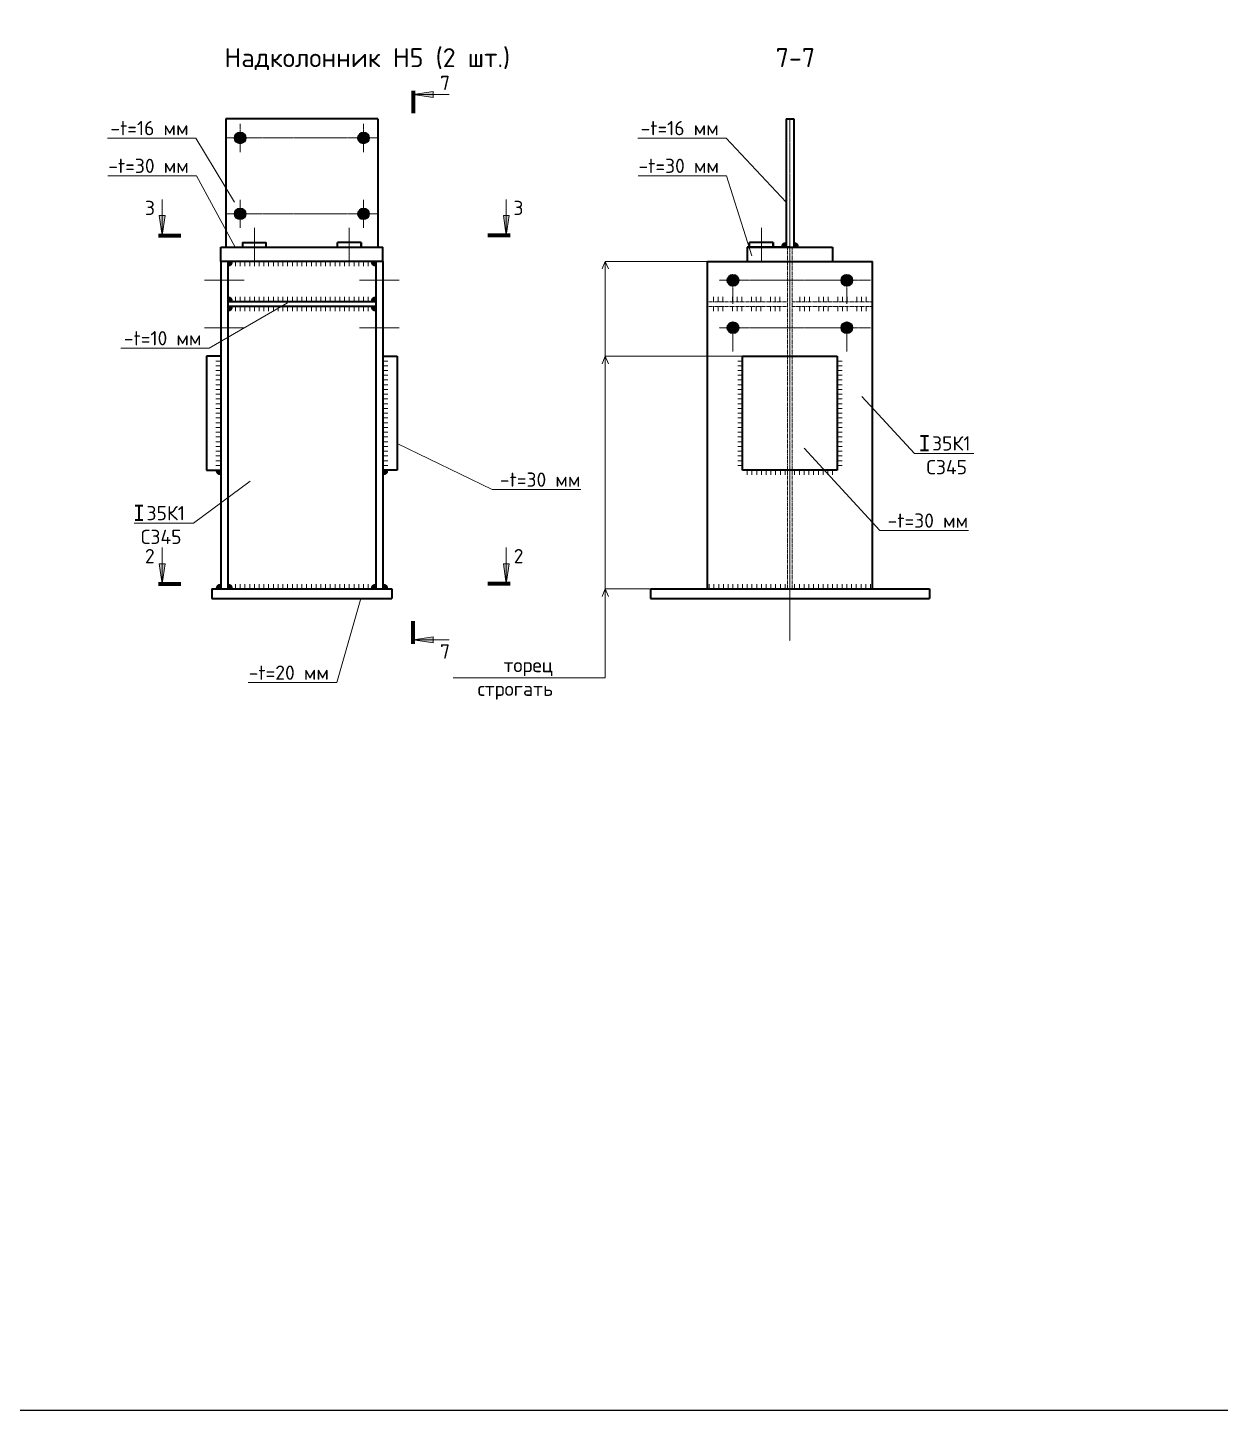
# Model space of a CAD drawing. Header units: millimetres. Extents: x 0 to 44639, y 0 to 10183.
# Drawn here: x 3698 to 6212, y 0 to 2913 of the extents above; entities that cross this region are included whole.
import ezdxf
from ezdxf import colors
from ezdxf.entities.mleader import LeaderData, LeaderLine
from ezdxf.math import Vec2, Vec3

# ---------------------------------------------------------------- set-up
doc = ezdxf.new("R2010")
doc.units = ezdxf.units.MM
doc.linetypes.add('JIS_02_2.0', pattern=[3, 2, -1])
doc.linetypes.add('JIS_08_11', pattern=[12.8, 11, -0.6, 0.6, -0.6])
for name, color, linetype, lineweight in [('НАДПИСИ', 11, 'Continuous', 13), ('ОСЕВАЯ', 50, 'JIS_08_11', 13), ('ОСНОВНАЯ', 213, 'Continuous', 35), ('ШТРИХОВАЯ', 84, 'JIS_02_2.0', 13)]:
    doc.layers.add(name, color=color, linetype=linetype, lineweight=lineweight)
doc.styles.add('ОСК', font='isocpeur.ttf')

# ---------------------------------------------------------------- blocks, each defined once
blk = doc.blocks.new('_None')
blk = doc.blocks.new('A$C6A7E4B16')
at = {"layer": 'ОСНОВНАЯ'}
for p, q in [((0, 30), (16.7, 30)), ((8.4, 30), (8.4, 0)), ((0, 0), (16.7, 0))]:
    blk.add_line(p, q, dxfattribs=at)

msp = doc.modelspace()

# ---------------------------------------------------------------- hatches: boundary and pattern name
at = {"layer": 'НАДПИСИ'}
h = msp.add_hatch(color=256, dxfattribs=at)
h.paths.add_polyline_path([(4510.4, 2772.2), (4552.5, 2772.2), (4552.5, 2778.4)])
h.paths.add_polyline_path([(4510.4, 2772.2), (4552.5, 2765.9), (4552.5, 2772.2)])
h = msp.add_hatch(color=256, dxfattribs=at)
h.paths.add_polyline_path([(3981.3, 2474.9), (3981.3, 2517), (3975.1, 2517)])
h.paths.add_polyline_path([(3981.3, 2474.9), (3987.6, 2517), (3981.3, 2517)])
h = msp.add_hatch(color=256, dxfattribs=at)
h.paths.add_polyline_path([(4706.8, 2474.9), (4706.8, 2517), (4713, 2517)])
h.paths.add_polyline_path([(4706.8, 2474.9), (4700.6, 2517), (4706.8, 2517)])
h = msp.add_hatch(color=256, dxfattribs=at)
h.dxf.hatch_style = 1
h.paths.add_polyline_path([(5296.6, 2460.7, 0.414214), (5286.6, 2450.7), (5296.6, 2450.7)])
h = msp.add_hatch(color=256, dxfattribs=at)
h.dxf.hatch_style = 1
h.paths.add_polyline_path([(5312.6, 2460.7, -0.414214), (5322.6, 2450.7), (5312.6, 2450.7)])
h = msp.add_hatch(color=256, dxfattribs=at)
h.dxf.hatch_style = 1
h.paths.add_polyline_path([(4119.9, 2410.7, 0.414214), (4129.9, 2420.7), (4119.9, 2420.7)])
h = msp.add_hatch(color=256, dxfattribs=at)
h.dxf.hatch_style = 1
h.paths.add_polyline_path([(4431.9, 2410.7, -0.414214), (4421.9, 2420.7), (4431.9, 2420.7)])
h = msp.add_hatch(color=256, dxfattribs=at)
h.dxf.hatch_style = 1
h.paths.add_polyline_path([(4119.9, 2345.7, -0.414214), (4129.9, 2335.7), (4119.9, 2335.7)])
h = msp.add_hatch(color=256, dxfattribs=at)
h.dxf.hatch_style = 1
h.paths.add_polyline_path([(4431.9, 2345.7, 0.414214), (4421.9, 2335.7), (4431.9, 2335.7)])
h = msp.add_hatch(color=256, dxfattribs=at)
h.dxf.hatch_style = 1
h.paths.add_polyline_path([(4119.9, 2315.7, 0.414214), (4129.9, 2325.7), (4119.9, 2325.7)])
h = msp.add_hatch(color=256, dxfattribs=at)
h.dxf.hatch_style = 1
h.paths.add_polyline_path([(4431.9, 2315.7, -0.414214), (4421.9, 2325.7), (4431.9, 2325.7)])
h = msp.add_hatch(color=256, dxfattribs=at)
h.dxf.hatch_style = 1
h.paths.add_polyline_path([(4104.9, 1970.7, -0.414214), (4094.9, 1980.7), (4104.9, 1980.7)])
h = msp.add_hatch(color=256, dxfattribs=at)
h.dxf.hatch_style = 1
h.paths.add_polyline_path([(4446.9, 1970.7, 0.414214), (4456.9, 1980.7), (4446.9, 1980.7)])
h = msp.add_hatch(color=256, dxfattribs=at)
h.paths.add_polyline_path([(3981.3, 1741.4), (3981.3, 1783.5), (3975.1, 1783.5)])
h.paths.add_polyline_path([(3981.3, 1741.4), (3987.6, 1783.5), (3981.3, 1783.5)])
h = msp.add_hatch(color=256, dxfattribs=at)
h.paths.add_polyline_path([(4706.8, 1741.4), (4706.8, 1783.5), (4713, 1783.5)])
h.paths.add_polyline_path([(4706.8, 1741.4), (4700.6, 1783.5), (4706.8, 1783.5)])
h = msp.add_hatch(color=256, dxfattribs=at)
h.dxf.hatch_style = 1
h.paths.add_polyline_path([(4104.9, 1730.7), (4104.9, 1740.7, 0.414214), (4094.9, 1730.7)])
h.paths.add_polyline_path([(4129.9, 1730.7, 0.414214), (4119.9, 1740.7), (4119.9, 1730.7)])
h = msp.add_hatch(color=256, dxfattribs=at)
h.dxf.hatch_style = 1
h.paths.add_polyline_path([(4446.9, 1740.7, -0.414214), (4456.9, 1730.7), (4446.9, 1730.7)])
h.paths.add_polyline_path([(4431.9, 1740.7), (4431.9, 1730.7), (4421.9, 1730.7, -0.414214)])
h = msp.add_hatch(color=256, dxfattribs=at)
h.paths.add_polyline_path([(4510.4, 1623.2), (4552.5, 1623.2), (4552.5, 1616.9)])
h.paths.add_polyline_path([(4510.4, 1623.2), (4552.5, 1629.4), (4552.5, 1623.2)])
at = {"layer": 'ОСНОВНАЯ'}
h = msp.add_hatch(color=256, dxfattribs=at)
h.dxf.hatch_style = 1
edge = h.paths.add_edge_path()
edge.add_arc((4145.9, 2680.7), 11.5, 0, 90)
edge.add_line((4145.9, 2692.2), (4145.9, 2680.7))
edge.add_line((4145.9, 2680.7), (4157.4, 2680.7))
edge = h.paths.add_edge_path()
edge.add_arc((4145.9, 2680.7), 11.5, 270, 360)
edge.add_line((4157.4, 2680.7), (4145.9, 2680.7))
edge.add_line((4145.9, 2680.7), (4145.9, 2669.2))
edge = h.paths.add_edge_path()
edge.add_arc((4145.9, 2680.7), 11.5, 180, 270)
edge.add_line((4145.9, 2669.2), (4145.9, 2680.7))
edge.add_line((4145.9, 2680.7), (4134.4, 2680.7))
edge = h.paths.add_edge_path()
edge.add_arc((4145.9, 2680.7), 11.5, 90, 180)
edge.add_line((4134.4, 2680.7), (4145.9, 2680.7))
edge.add_line((4145.9, 2680.7), (4145.9, 2692.2))
h = msp.add_hatch(color=256, dxfattribs=at)
h.dxf.hatch_style = 1
edge = h.paths.add_edge_path()
edge.add_arc((4405.9, 2680.7), 11.5, 450, 540, ccw=False)
edge.add_line((4405.9, 2692.2), (4405.9, 2680.7))
edge.add_line((4405.9, 2680.7), (4394.4, 2680.7))
edge = h.paths.add_edge_path()
edge.add_arc((4405.9, 2680.7), 11.5, 180, 270, ccw=False)
edge.add_line((4394.4, 2680.7), (4405.9, 2680.7))
edge.add_line((4405.9, 2680.7), (4405.9, 2669.2))
edge = h.paths.add_edge_path()
edge.add_arc((4405.9, 2680.7), 11.5, 270, 360, ccw=False)
edge.add_line((4405.9, 2669.2), (4405.9, 2680.7))
edge.add_line((4405.9, 2680.7), (4417.4, 2680.7))
edge = h.paths.add_edge_path()
edge.add_arc((4405.9, 2680.7), 11.5, 360, 450, ccw=False)
edge.add_line((4417.4, 2680.7), (4405.9, 2680.7))
edge.add_line((4405.9, 2680.7), (4405.9, 2692.2))
h = msp.add_hatch(color=256, dxfattribs=at)
h.dxf.hatch_style = 1
edge = h.paths.add_edge_path()
edge.add_arc((4145.9, 2520.7), 11.5, 0, 90)
edge.add_line((4145.9, 2532.2), (4145.9, 2520.7))
edge.add_line((4145.9, 2520.7), (4157.4, 2520.7))
edge = h.paths.add_edge_path()
edge.add_arc((4145.9, 2520.7), 11.5, 270, 360)
edge.add_line((4157.4, 2520.7), (4145.9, 2520.7))
edge.add_line((4145.9, 2520.7), (4145.9, 2509.2))
edge = h.paths.add_edge_path()
edge.add_arc((4145.9, 2520.7), 11.5, 180, 270)
edge.add_line((4145.9, 2509.2), (4145.9, 2520.7))
edge.add_line((4145.9, 2520.7), (4134.4, 2520.7))
edge = h.paths.add_edge_path()
edge.add_arc((4145.9, 2520.7), 11.5, 90, 180)
edge.add_line((4134.4, 2520.7), (4145.9, 2520.7))
edge.add_line((4145.9, 2520.7), (4145.9, 2532.2))
h = msp.add_hatch(color=256, dxfattribs=at)
h.dxf.hatch_style = 1
edge = h.paths.add_edge_path()
edge.add_arc((4405.9, 2520.7), 11.5, 450, 540, ccw=False)
edge.add_line((4405.9, 2532.2), (4405.9, 2520.7))
edge.add_line((4405.9, 2520.7), (4394.4, 2520.7))
edge = h.paths.add_edge_path()
edge.add_arc((4405.9, 2520.7), 11.5, 180, 270, ccw=False)
edge.add_line((4394.4, 2520.7), (4405.9, 2520.7))
edge.add_line((4405.9, 2520.7), (4405.9, 2509.2))
edge = h.paths.add_edge_path()
edge.add_arc((4405.9, 2520.7), 11.5, 270, 360, ccw=False)
edge.add_line((4405.9, 2509.2), (4405.9, 2520.7))
edge.add_line((4405.9, 2520.7), (4417.4, 2520.7))
edge = h.paths.add_edge_path()
edge.add_arc((4405.9, 2520.7), 11.5, 360, 450, ccw=False)
edge.add_line((4417.4, 2520.7), (4405.9, 2520.7))
edge.add_line((4405.9, 2520.7), (4405.9, 2532.2))
h = msp.add_hatch(color=256, dxfattribs=at)
h.dxf.hatch_style = 1
edge = h.paths.add_edge_path()
edge.add_arc((5184.6, 2380.7), 11.5, 0, 90)
edge.add_line((5184.6, 2392.2), (5184.6, 2380.7))
edge.add_line((5184.6, 2380.7), (5196.1, 2380.7))
edge = h.paths.add_edge_path()
edge.add_arc((5184.6, 2380.7), 11.5, 270, 360)
edge.add_line((5196.1, 2380.7), (5184.6, 2380.7))
edge.add_line((5184.6, 2380.7), (5184.6, 2369.2))
edge = h.paths.add_edge_path()
edge.add_arc((5184.6, 2380.7), 11.5, 180, 270)
edge.add_line((5184.6, 2369.2), (5184.6, 2380.7))
edge.add_line((5184.6, 2380.7), (5173.1, 2380.7))
edge = h.paths.add_edge_path()
edge.add_arc((5184.6, 2380.7), 11.5, 90, 180)
edge.add_line((5173.1, 2380.7), (5184.6, 2380.7))
edge.add_line((5184.6, 2380.7), (5184.6, 2392.2))
h = msp.add_hatch(color=256, dxfattribs=at)
h.dxf.hatch_style = 1
edge = h.paths.add_edge_path()
edge.add_arc((5424.6, 2380.7), 11.5, 450, 540, ccw=False)
edge.add_line((5424.6, 2392.2), (5424.6, 2380.7))
edge.add_line((5424.6, 2380.7), (5413.1, 2380.7))
edge = h.paths.add_edge_path()
edge.add_arc((5424.6, 2380.7), 11.5, 180, 270, ccw=False)
edge.add_line((5413.1, 2380.7), (5424.6, 2380.7))
edge.add_line((5424.6, 2380.7), (5424.6, 2369.2))
edge = h.paths.add_edge_path()
edge.add_arc((5424.6, 2380.7), 11.5, 270, 360, ccw=False)
edge.add_line((5424.6, 2369.2), (5424.6, 2380.7))
edge.add_line((5424.6, 2380.7), (5436.1, 2380.7))
edge = h.paths.add_edge_path()
edge.add_arc((5424.6, 2380.7), 11.5, 360, 450, ccw=False)
edge.add_line((5436.1, 2380.7), (5424.6, 2380.7))
edge.add_line((5424.6, 2380.7), (5424.6, 2392.2))
h = msp.add_hatch(color=256, dxfattribs=at)
h.dxf.hatch_style = 1
edge = h.paths.add_edge_path()
edge.add_arc((5184.6, 2280.7), 11.5, 0, 90)
edge.add_line((5184.6, 2292.2), (5184.6, 2280.7))
edge.add_line((5184.6, 2280.7), (5196.1, 2280.7))
edge = h.paths.add_edge_path()
edge.add_arc((5184.6, 2280.7), 11.5, 270, 360)
edge.add_line((5196.1, 2280.7), (5184.6, 2280.7))
edge.add_line((5184.6, 2280.7), (5184.6, 2269.2))
edge = h.paths.add_edge_path()
edge.add_arc((5184.6, 2280.7), 11.5, 180, 270)
edge.add_line((5184.6, 2269.2), (5184.6, 2280.7))
edge.add_line((5184.6, 2280.7), (5173.1, 2280.7))
edge = h.paths.add_edge_path()
edge.add_arc((5184.6, 2280.7), 11.5, 90, 180)
edge.add_line((5173.1, 2280.7), (5184.6, 2280.7))
edge.add_line((5184.6, 2280.7), (5184.6, 2292.2))
h = msp.add_hatch(color=256, dxfattribs=at)
h.dxf.hatch_style = 1
edge = h.paths.add_edge_path()
edge.add_arc((5424.6, 2280.7), 11.5, 450, 540, ccw=False)
edge.add_line((5424.6, 2292.2), (5424.6, 2280.7))
edge.add_line((5424.6, 2280.7), (5413.1, 2280.7))
edge = h.paths.add_edge_path()
edge.add_arc((5424.6, 2280.7), 11.5, 180, 270, ccw=False)
edge.add_line((5413.1, 2280.7), (5424.6, 2280.7))
edge.add_line((5424.6, 2280.7), (5424.6, 2269.2))
edge = h.paths.add_edge_path()
edge.add_arc((5424.6, 2280.7), 11.5, 270, 360, ccw=False)
edge.add_line((5424.6, 2269.2), (5424.6, 2280.7))
edge.add_line((5424.6, 2280.7), (5436.1, 2280.7))
edge = h.paths.add_edge_path()
edge.add_arc((5424.6, 2280.7), 11.5, 360, 450, ccw=False)
edge.add_line((5436.1, 2280.7), (5424.6, 2280.7))
edge.add_line((5424.6, 2280.7), (5424.6, 2292.2))

# ---------------------------------------------------------------- linework, layer by layer
at = {"color": 7, "lineweight": 70}
for p, q in [((4510.4, 2780.1), (4510.4, 2733.1)), ((3973.4, 2474.9), (4020.5, 2474.9)), ((4714.7, 2474.9), (4667.7, 2474.9)), ((3973.4, 1741.4), (4020.5, 1741.4)), ((4714.7, 1741.4), (4667.7, 1741.4)), ((4510.4, 1615.2), (4510.4, 1662.3))]:
    msp.add_line(p, q, dxfattribs=at)
for p, q in [((4150.9, 2450.7), (4150.9, 2460.7)), ((4119.9, 2335.7), (4119.9, 2325.7))]:
    msp.add_line(p, q)
msp.add_lwpolyline([(0, 10182.5), (25459.9, 10182.5), (25459.9, 0), (0, 0)], close=True)
at = {"layer": 'НАДПИСИ'}
for p, q in [((4510.4, 2772.2), (4552.5, 2778.4)), ((4586.6, 2772.2), (4510.4, 2772.2)), ((4510.4, 2772.2), (4552.5, 2765.9)), ((4552.5, 2778.4), (4552.5, 2772.2)), ((4552.5, 2765.9), (4552.5, 2772.2)), ((3981.3, 2551.2), (3981.3, 2474.9)), ((4706.8, 2551.2), (4706.8, 2474.9)), ((3981.3, 2474.9), (3975.1, 2517)), ((3975.1, 2517), (3981.3, 2517)), ((3981.3, 2474.9), (3987.6, 2517)), ((3987.6, 2517), (3981.3, 2517)), ((4706.8, 2474.9), (4700.6, 2517)), ((4700.6, 2517), (4706.8, 2517)), ((4706.8, 2474.9), (4713, 2517)), ((4713, 2517), (4706.8, 2517)), ((4135.9, 2420.7), (4135.9, 2410.7)), ((4145.9, 2420.7), (4145.9, 2410.7)), ((4155.9, 2420.7), (4155.9, 2410.7)), ((4165.9, 2420.7), (4165.9, 2410.7)), ((4175.9, 2420.7), (4175.9, 2410.7)), ((4185.9, 2420.7), (4185.9, 2410.7)), ((4195.9, 2420.7), (4195.9, 2410.7)), ((4205.9, 2420.7), (4205.9, 2410.7)), ((4215.9, 2420.7), (4215.9, 2410.7)), ((4225.9, 2420.7), (4225.9, 2410.7)), ((4235.9, 2420.7), (4235.9, 2410.7)), ((4245.9, 2420.7), (4245.9, 2410.7)), ((4255.9, 2420.7), (4255.9, 2410.7)), ((4265.9, 2420.7), (4265.9, 2410.7)), ((4275.9, 2420.7), (4275.9, 2410.7)), ((4285.9, 2420.7), (4285.9, 2410.7)), ((4295.9, 2420.7), (4295.9, 2410.7)), ((4305.9, 2420.7), (4305.9, 2410.7)), ((4315.9, 2420.7), (4315.9, 2410.7)), ((4325.9, 2420.7), (4325.9, 2410.7)), ((4335.9, 2420.7), (4335.9, 2410.7)), ((4345.9, 2420.7), (4345.9, 2410.7)), ((4355.9, 2420.7), (4355.9, 2410.7)), ((4365.9, 2420.7), (4365.9, 2410.7)), ((4375.9, 2420.7), (4375.9, 2410.7)), ((4385.9, 2420.7), (4385.9, 2410.7)), ((4395.9, 2420.7), (4395.9, 2410.7)), ((4405.9, 2420.7), (4405.9, 2410.7)), ((4415.9, 2420.7), (4415.9, 2410.7)), ((4915.3, 2420.7), (4908.6, 2404.7)), ((4915.3, 2420.7), (4915.3, 1542.9)), ((4915.3, 2420.7), (4922, 2404.7)), ((5204.6, 2420.7), (4915.3, 2420.7)), ((4154.1, 2380.7), (4070.7, 2380.7)), ((4481.1, 2380.7), (4397.7, 2380.7)), ((4135.9, 2335.7), (4135.9, 2345.7)), ((4145.9, 2335.7), (4145.9, 2345.7)), ((4155.9, 2335.7), (4155.9, 2345.7)), ((4165.9, 2335.7), (4165.9, 2345.7)), ((4175.9, 2335.7), (4175.9, 2345.7)), ((4185.9, 2335.7), (4185.9, 2345.7)), ((4195.9, 2335.7), (4195.9, 2345.7)), ((4205.9, 2335.7), (4205.9, 2345.7)), ((4215.9, 2335.7), (4215.9, 2345.7)), ((4225.9, 2335.7), (4225.9, 2345.7)), ((4235.9, 2335.7), (4235.9, 2345.7)), ((4245.9, 2335.7), (4245.9, 2345.7)), ((4255.9, 2335.7), (4255.9, 2345.7)), ((4265.9, 2335.7), (4265.9, 2345.7)), ((4275.9, 2335.7), (4275.9, 2345.7)), ((4285.9, 2335.7), (4285.9, 2345.7)), ((4295.9, 2335.7), (4295.9, 2345.7)), ((4305.9, 2335.7), (4305.9, 2345.7)), ((4315.9, 2335.7), (4315.9, 2345.7)), ((4325.9, 2335.7), (4325.9, 2345.7)), ((4335.9, 2335.7), (4335.9, 2345.7)), ((4345.9, 2335.7), (4345.9, 2345.7)), ((4355.9, 2335.7), (4355.9, 2345.7)), ((4365.9, 2335.7), (4365.9, 2345.7)), ((4375.9, 2335.7), (4375.9, 2345.7)), ((4385.9, 2335.7), (4385.9, 2345.7)), ((4395.9, 2335.7), (4395.9, 2345.7)), ((4405.9, 2335.7), (4405.9, 2345.7)), ((4415.9, 2335.7), (4415.9, 2345.7)), ((5143.6, 2335.7), (5143.6, 2345.7)), ((5153.6, 2335.7), (5153.6, 2345.7)), ((5163.6, 2335.7), (5163.6, 2345.7)), ((5183.6, 2335.7), (5183.6, 2345.7)), ((5193.6, 2335.7), (5193.6, 2345.7)), ((5203.6, 2335.7), (5203.6, 2345.7)), ((5223.6, 2335.7), (5223.6, 2345.7)), ((5233.6, 2335.7), (5233.6, 2345.7)), ((5243.6, 2335.7), (5243.6, 2345.7)), ((5263.6, 2335.7), (5263.6, 2345.7)), ((5273.6, 2335.7), (5273.6, 2345.7)), ((5283.6, 2335.7), (5283.6, 2345.7)), ((5325.6, 2335.7), (5325.6, 2345.7)), ((5335.6, 2335.7), (5335.6, 2345.7)), ((5345.6, 2335.7), (5345.6, 2345.7)), ((5365.6, 2335.7), (5365.6, 2345.7)), ((5375.6, 2335.7), (5375.6, 2345.7)), ((5385.6, 2335.7), (5385.6, 2345.7)), ((5405.6, 2335.7), (5405.6, 2345.7)), ((5415.6, 2335.7), (5415.6, 2345.7)), ((5425.6, 2335.7), (5425.6, 2345.7)), ((5445.6, 2335.7), (5445.6, 2345.7)), ((5455.6, 2335.7), (5455.6, 2345.7)), ((5465.6, 2335.7), (5465.6, 2345.7)), ((4135.9, 2325.7), (4135.9, 2315.7)), ((4145.9, 2325.7), (4145.9, 2315.7)), ((4155.9, 2325.7), (4155.9, 2315.7)), ((4165.9, 2325.7), (4165.9, 2315.7)), ((4175.9, 2325.7), (4175.9, 2315.7)), ((4185.9, 2325.7), (4185.9, 2315.7)), ((4195.9, 2325.7), (4195.9, 2315.7)), ((4205.9, 2325.7), (4205.9, 2315.7)), ((4215.9, 2325.7), (4215.9, 2315.7)), ((4225.9, 2325.7), (4225.9, 2315.7)), ((4235.9, 2325.7), (4235.9, 2315.7)), ((4245.9, 2325.7), (4245.9, 2315.7)), ((4255.9, 2325.7), (4255.9, 2315.7)), ((4265.9, 2325.7), (4265.9, 2315.7)), ((4275.9, 2325.7), (4275.9, 2315.7)), ((4285.9, 2325.7), (4285.9, 2315.7)), ((4295.9, 2325.7), (4295.9, 2315.7)), ((4305.9, 2325.7), (4305.9, 2315.7)), ((4315.9, 2325.7), (4315.9, 2315.7)), ((4325.9, 2325.7), (4325.9, 2315.7)), ((4335.9, 2325.7), (4335.9, 2315.7)), ((4345.9, 2325.7), (4345.9, 2315.7)), ((4355.9, 2325.7), (4355.9, 2315.7)), ((4365.9, 2325.7), (4365.9, 2315.7)), ((4375.9, 2325.7), (4375.9, 2315.7)), ((4385.9, 2325.7), (4385.9, 2315.7)), ((4395.9, 2325.7), (4395.9, 2315.7)), ((4405.9, 2325.7), (4405.9, 2315.7)), ((4415.9, 2325.7), (4415.9, 2315.7)), ((5143.6, 2325.7), (5143.6, 2315.7)), ((5153.6, 2325.7), (5153.6, 2315.7)), ((5163.6, 2325.7), (5163.6, 2315.7)), ((5183.6, 2325.7), (5183.6, 2315.7)), ((5193.6, 2325.7), (5193.6, 2315.7)), ((5203.6, 2325.7), (5203.6, 2315.7)), ((5223.6, 2325.7), (5223.6, 2315.7)), ((5233.6, 2325.7), (5233.6, 2315.7)), ((5243.6, 2325.7), (5243.6, 2315.7)), ((5263.6, 2325.7), (5263.6, 2315.7)), ((5273.6, 2325.7), (5273.6, 2315.7)), ((5283.6, 2325.7), (5283.6, 2315.7)), ((5325.6, 2325.7), (5325.6, 2315.7)), ((5335.6, 2325.7), (5335.6, 2315.7)), ((5345.6, 2325.7), (5345.6, 2315.7)), ((5365.6, 2325.7), (5365.6, 2315.7)), ((5375.6, 2325.7), (5375.6, 2315.7)), ((5385.6, 2325.7), (5385.6, 2315.7)), ((5405.6, 2325.7), (5405.6, 2315.7)), ((5415.6, 2325.7), (5415.6, 2315.7)), ((5425.6, 2325.7), (5425.6, 2315.7)), ((5445.6, 2325.7), (5445.6, 2315.7)), ((5455.6, 2325.7), (5455.6, 2315.7)), ((5465.6, 2325.7), (5465.6, 2315.7)), ((4154.1, 2280.7), (4070.7, 2280.7)), ((4481.1, 2280.7), (4397.7, 2280.7)), ((4915.3, 2220.7), (4908.6, 2204.7)), ((4915.3, 2220.7), (4922, 2204.7)), ((5204.6, 2220.7), (4915.3, 2220.7)), ((4104.9, 2210.7), (4094.9, 2210.7)), ((4104.9, 2200.7), (4094.9, 2200.7)), ((4104.9, 2190.7), (4094.9, 2190.7)), ((4446.9, 2210.7), (4456.9, 2210.7)), ((4446.9, 2200.7), (4456.9, 2200.7)), ((4446.9, 2190.7), (4456.9, 2190.7)), ((5194.6, 2210.7), (5204.6, 2210.7)), ((5194.6, 2200.7), (5204.6, 2200.7)), ((5194.6, 2190.7), (5204.6, 2190.7)), ((5414.6, 2210.7), (5404.6, 2210.7)), ((5414.6, 2200.7), (5404.6, 2200.7)), ((5414.6, 2190.7), (5404.6, 2190.7)), ((4104.9, 2180.7), (4094.9, 2180.7)), ((4104.9, 2170.7), (4094.9, 2170.7)), ((4104.9, 2160.7), (4094.9, 2160.7)), ((4446.9, 2180.7), (4456.9, 2180.7)), ((4446.9, 2170.7), (4456.9, 2170.7)), ((4446.9, 2160.7), (4456.9, 2160.7)), ((5194.6, 2180.7), (5204.6, 2180.7)), ((5194.6, 2170.7), (5204.6, 2170.7)), ((5194.6, 2160.7), (5204.6, 2160.7)), ((5414.6, 2180.7), (5404.6, 2180.7)), ((5414.6, 2170.7), (5404.6, 2170.7)), ((5414.6, 2160.7), (5404.6, 2160.7)), ((4104.9, 2150.7), (4094.9, 2150.7)), ((4104.9, 2140.7), (4094.9, 2140.7)), ((4104.9, 2130.7), (4094.9, 2130.7)), ((4446.9, 2150.7), (4456.9, 2150.7)), ((4446.9, 2140.7), (4456.9, 2140.7)), ((4446.9, 2130.7), (4456.9, 2130.7)), ((5194.6, 2150.7), (5204.6, 2150.7)), ((5194.6, 2140.7), (5204.6, 2140.7)), ((5194.6, 2130.7), (5204.6, 2130.7)), ((5414.6, 2150.7), (5404.6, 2150.7)), ((5414.6, 2140.7), (5404.6, 2140.7)), ((5414.6, 2130.7), (5404.6, 2130.7)), ((4104.9, 2120.7), (4094.9, 2120.7)), ((4104.9, 2110.7), (4094.9, 2110.7)), ((4104.9, 2100.7), (4094.9, 2100.7)), ((4446.9, 2120.7), (4456.9, 2120.7)), ((4446.9, 2110.7), (4456.9, 2110.7)), ((4446.9, 2100.7), (4456.9, 2100.7)), ((5194.6, 2120.7), (5204.6, 2120.7)), ((5194.6, 2110.7), (5204.6, 2110.7)), ((5194.6, 2100.7), (5204.6, 2100.7)), ((5414.6, 2120.7), (5404.6, 2120.7)), ((5414.6, 2110.7), (5404.6, 2110.7)), ((5414.6, 2100.7), (5404.6, 2100.7)), ((4104.9, 2090.7), (4094.9, 2090.7)), ((4104.9, 2080.7), (4094.9, 2080.7)), ((4104.9, 2070.7), (4094.9, 2070.7)), ((4446.9, 2090.7), (4456.9, 2090.7)), ((4446.9, 2080.7), (4456.9, 2080.7)), ((4446.9, 2070.7), (4456.9, 2070.7)), ((5194.6, 2090.7), (5204.6, 2090.7)), ((5194.6, 2080.7), (5204.6, 2080.7)), ((5194.6, 2070.7), (5204.6, 2070.7)), ((5414.6, 2090.7), (5404.6, 2090.7)), ((5414.6, 2080.7), (5404.6, 2080.7)), ((5414.6, 2070.7), (5404.6, 2070.7)), ((4104.9, 2060.7), (4094.9, 2060.7)), ((4104.9, 2050.7), (4094.9, 2050.7)), ((4104.9, 2040.7), (4094.9, 2040.7)), ((4446.9, 2060.7), (4456.9, 2060.7)), ((4446.9, 2050.7), (4456.9, 2050.7)), ((4446.9, 2040.7), (4456.9, 2040.7)), ((5194.6, 2060.7), (5204.6, 2060.7)), ((5194.6, 2050.7), (5204.6, 2050.7)), ((5194.6, 2040.7), (5204.6, 2040.7)), ((5414.6, 2060.7), (5404.6, 2060.7)), ((5414.6, 2050.7), (5404.6, 2050.7)), ((5414.6, 2040.7), (5404.6, 2040.7)), ((4104.9, 2030.7), (4094.9, 2030.7)), ((4104.9, 2020.7), (4094.9, 2020.7)), ((4104.9, 2010.7), (4094.9, 2010.7)), ((4446.9, 2030.7), (4456.9, 2030.7)), ((4446.9, 2020.7), (4456.9, 2020.7)), ((4446.9, 2010.7), (4456.9, 2010.7)), ((5194.6, 2030.7), (5204.6, 2030.7)), ((5194.6, 2020.7), (5204.6, 2020.7)), ((5194.6, 2010.7), (5204.6, 2010.7)), ((5414.6, 2030.7), (5404.6, 2030.7)), ((5414.6, 2020.7), (5404.6, 2020.7)), ((5414.6, 2010.7), (5404.6, 2010.7)), ((4104.9, 2000.7), (4094.9, 2000.7)), ((4104.9, 1990.7), (4094.9, 1990.7)), ((4446.9, 2000.7), (4456.9, 2000.7)), ((4446.9, 1990.7), (4456.9, 1990.7)), ((5194.6, 2000.7), (5204.6, 2000.7)), ((5194.6, 1990.7), (5204.6, 1990.7)), ((5414.6, 2000.7), (5404.6, 2000.7)), ((5414.6, 1990.7), (5404.6, 1990.7)), ((5214.6, 1970.7), (5214.6, 1980.7)), ((5224.6, 1970.7), (5224.6, 1980.7)), ((5234.6, 1970.7), (5234.6, 1980.7)), ((5244.6, 1970.7), (5244.6, 1980.7)), ((5254.6, 1970.7), (5254.6, 1980.7)), ((5264.6, 1970.7), (5264.6, 1980.7)), ((5274.6, 1970.7), (5274.6, 1980.7)), ((5284.6, 1970.7), (5284.6, 1980.7)), ((5294.6, 1970.7), (5294.6, 1980.7)), ((5304.6, 1970.7), (5304.6, 1980.7)), ((5314.6, 1970.7), (5314.6, 1980.7)), ((5324.6, 1970.7), (5324.6, 1980.7)), ((5334.6, 1970.7), (5334.6, 1980.7)), ((5344.6, 1970.7), (5344.6, 1980.7)), ((5354.6, 1970.7), (5354.6, 1980.7)), ((5364.6, 1970.7), (5364.6, 1980.7)), ((5374.6, 1970.7), (5374.6, 1980.7)), ((5384.6, 1970.7), (5384.6, 1980.7)), ((5394.6, 1970.7), (5394.6, 1980.7)), ((3981.3, 1817.6), (3981.3, 1741.4)), ((4706.8, 1817.6), (4706.8, 1741.4)), ((3981.3, 1741.4), (3975.1, 1783.5)), ((3975.1, 1783.5), (3981.3, 1783.5)), ((3981.3, 1741.4), (3987.6, 1783.5)), ((3987.6, 1783.5), (3981.3, 1783.5)), ((4706.8, 1741.4), (4700.6, 1783.5)), ((4700.6, 1783.5), (4706.8, 1783.5)), ((4706.8, 1741.4), (4713, 1783.5)), ((4713, 1783.5), (4706.8, 1783.5)), ((4135.9, 1730.7), (4135.9, 1740.7)), ((4145.9, 1730.7), (4145.9, 1740.7)), ((4155.9, 1730.7), (4155.9, 1740.7)), ((4165.9, 1730.7), (4165.9, 1740.7)), ((4175.9, 1730.7), (4175.9, 1740.7)), ((4185.9, 1730.7), (4185.9, 1740.7)), ((4195.9, 1730.7), (4195.9, 1740.7)), ((4205.9, 1730.7), (4205.9, 1740.7)), ((4215.9, 1730.7), (4215.9, 1740.7)), ((4225.9, 1730.7), (4225.9, 1740.7)), ((4235.9, 1730.7), (4235.9, 1740.7)), ((4245.9, 1730.7), (4245.9, 1740.7)), ((4255.9, 1730.7), (4255.9, 1740.7)), ((4265.9, 1730.7), (4265.9, 1740.7)), ((4275.9, 1730.7), (4275.9, 1740.7)), ((4285.9, 1730.7), (4285.9, 1740.7)), ((4295.9, 1730.7), (4295.9, 1740.7)), ((4305.9, 1730.7), (4305.9, 1740.7)), ((4315.9, 1730.7), (4315.9, 1740.7)), ((4325.9, 1730.7), (4325.9, 1740.7)), ((4335.9, 1730.7), (4335.9, 1740.7)), ((4345.9, 1730.7), (4345.9, 1740.7)), ((4355.9, 1730.7), (4355.9, 1740.7)), ((4365.9, 1730.7), (4365.9, 1740.7)), ((4375.9, 1730.7), (4375.9, 1740.7)), ((4385.9, 1730.7), (4385.9, 1740.7)), ((4395.9, 1730.7), (4395.9, 1740.7)), ((4405.9, 1730.7), (4405.9, 1740.7)), ((4415.9, 1730.7), (4415.9, 1740.7)), ((4915.3, 1730.7), (4908.6, 1714.7)), ((5008.5, 1730.7), (4915.3, 1730.7)), ((4915.3, 1730.7), (4922, 1714.7)), ((5134.6, 1730.7), (5134.6, 1740.7)), ((5144.6, 1730.7), (5144.6, 1740.7)), ((5154.6, 1730.7), (5154.6, 1740.7)), ((5164.6, 1730.7), (5164.6, 1740.7)), ((5174.6, 1730.7), (5174.6, 1740.7)), ((5184.6, 1730.7), (5184.6, 1740.7)), ((5194.6, 1730.7), (5194.6, 1740.7)), ((5204.6, 1730.7), (5204.6, 1740.7)), ((5214.6, 1730.7), (5214.6, 1740.7)), ((5224.6, 1730.7), (5224.6, 1740.7)), ((5234.6, 1730.7), (5234.6, 1740.7)), ((5244.6, 1730.7), (5244.6, 1740.7)), ((5254.6, 1730.7), (5254.6, 1740.7)), ((5264.6, 1730.7), (5264.6, 1740.7)), ((5274.6, 1730.7), (5274.6, 1740.7)), ((5284.6, 1730.7), (5284.6, 1740.7)), ((5294.6, 1730.7), (5294.6, 1740.7)), ((5304.6, 1730.7), (5304.6, 1740.7)), ((5314.6, 1730.7), (5314.6, 1740.7)), ((5324.6, 1730.7), (5324.6, 1740.7)), ((5334.6, 1730.7), (5334.6, 1740.7)), ((5344.6, 1730.7), (5344.6, 1740.7)), ((5354.6, 1730.7), (5354.6, 1740.7)), ((5364.6, 1730.7), (5364.6, 1740.7)), ((5374.6, 1730.7), (5374.6, 1740.7)), ((5384.6, 1730.7), (5384.6, 1740.7)), ((5394.6, 1730.7), (5394.6, 1740.7)), ((5404.6, 1730.7), (5404.6, 1740.7)), ((5414.6, 1730.7), (5414.6, 1740.7)), ((5424.6, 1730.7), (5424.6, 1740.7)), ((5434.6, 1730.7), (5434.6, 1740.7)), ((5444.6, 1730.7), (5444.6, 1740.7)), ((5454.6, 1730.7), (5454.6, 1740.7)), ((5464.6, 1730.7), (5464.6, 1740.7)), ((5474.6, 1730.7), (5474.6, 1740.7)), ((4510.4, 1623.2), (4552.5, 1629.4)), ((4586.6, 1623.2), (4510.4, 1623.2)), ((4510.4, 1623.2), (4552.5, 1616.9)), ((4552.5, 1629.4), (4552.5, 1623.2)), ((4552.5, 1616.9), (4552.5, 1623.2)), ((4915.3, 1542.9), (4594.6, 1542.9))]:
    msp.add_line(p, q, dxfattribs=at)
for centre, start, end in [((5296.6, 2450.7), 90, 180), ((5312.6, 2450.7), 0, 90), ((4119.9, 2420.7), 270, 0), ((4431.9, 2420.7), 180, 270), ((4119.9, 2335.7), 0, 90), ((4431.9, 2335.7), 90, 180), ((4119.9, 2325.7), 270, 0), ((4431.9, 2325.7), 180, 270), ((4104.9, 1980.7), 180, 270), ((4446.9, 1980.7), 270, 0), ((4104.9, 1730.7), 90, 180), ((4119.9, 1730.7), 0, 90), ((4431.9, 1730.7), 90, 180), ((4446.9, 1730.7), 0, 90)]:
    msp.add_arc(centre, 10, start, end, dxfattribs=at)
at = {"layer": 'ОСЕВАЯ', "linetype": 'JIS_08_11'}
for p, q in [((4145.9, 2710.3), (4145.9, 2651)), ((4405.9, 2710.3), (4405.9, 2651)), ((5304.6, 2720.7), (5304.6, 1621)), ((4435.9, 2680.7), (4115.9, 2680.7)), ((4145.9, 2550.3), (4145.9, 2491)), ((4405.9, 2550.3), (4405.9, 2491)), ((4435.9, 2520.7), (4115.9, 2520.7)), ((4175.9, 2420.7), (4175.9, 2491.5)), ((4375.9, 2420.7), (4375.9, 2491.5)), ((5244.6, 2420.7), (5244.6, 2491.5)), ((5184.6, 2390.3), (5184.6, 2331)), ((5424.6, 2390.3), (5424.6, 2331)), ((5474.6, 2380.7), (5154.6, 2380.7)), ((5474.6, 2280.7), (5154.6, 2280.7)), ((5184.6, 2290.3), (5184.6, 2231)), ((5424.6, 2290.3), (5424.6, 2231))]:
    msp.add_line(p, q, dxfattribs=at)
at = {"layer": 'ОСНОВНАЯ'}
for p, q in [((4435.9, 2720.7), (4115.9, 2720.7)), ((4115.9, 2720.7), (4115.9, 2450.7)), ((4435.9, 2720.7), (4115.9, 2720.7)), ((4435.9, 2720.7), (4435.9, 2450.7)), ((5296.6, 2720.7), (5312.6, 2720.7)), ((5296.6, 2720.7), (5296.6, 2450.7)), ((5312.6, 2720.7), (5312.6, 2450.7)), ((4104.9, 2450.7), (4446.9, 2450.7)), ((4104.9, 2420.7), (4104.9, 2450.7)), ((4150.9, 2460.7), (4150.9, 2450.7)), ((4150.9, 2460.7), (4200.9, 2460.7)), ((4200.9, 2450.7), (4200.9, 2460.7)), ((4350.9, 2450.7), (4350.9, 2460.7)), ((4400.9, 2460.7), (4350.9, 2460.7)), ((4400.9, 2460.7), (4400.9, 2450.7)), ((4400.9, 2450.7), (4400.9, 2460.7)), ((4446.9, 2420.7), (4446.9, 2450.7)), ((5214.6, 2450.7), (5394.6, 2450.7)), ((5304.6, 2450.7), (5214.6, 2450.7)), ((5214.6, 2450.7), (5214.6, 2420.7)), ((5219.6, 2450.7), (5219.6, 2460.7)), ((5269.6, 2460.7), (5219.6, 2460.7)), ((5269.6, 2460.7), (5269.6, 2450.7)), ((5269.6, 2450.7), (5269.6, 2460.7)), ((5304.6, 2450.7), (5394.6, 2450.7)), ((5394.6, 2450.7), (5394.6, 2420.7)), ((4104.9, 2420.7), (4104.9, 1730.7)), ((4446.9, 2420.7), (4104.9, 2420.7)), ((4119.9, 2420.7), (4119.9, 1730.7)), ((4431.9, 2420.7), (4119.9, 2420.7)), ((4431.9, 2420.7), (4119.9, 2420.7)), ((4431.9, 2420.7), (4431.9, 1730.7)), ((4446.9, 2420.7), (4446.9, 1730.7)), ((5130.6, 1730.7), (5130.6, 2420.7)), ((5130.6, 2420.7), (5478.6, 2420.7)), ((5478.6, 1730.7), (5478.6, 2420.7)), ((4431.9, 2335.7), (4119.9, 2335.7)), ((4431.9, 2325.7), (4119.9, 2325.7)), ((4431.9, 2325.7), (4119.9, 2325.7)), ((4104.9, 2220.7), (4074.9, 2220.7)), ((4074.9, 2220.7), (4074.9, 1980.7)), ((4446.9, 2220.7), (4476.9, 2220.7)), ((4476.9, 2220.7), (4476.9, 1980.7)), ((5204.6, 2220.7), (5404.6, 2220.7)), ((5204.6, 1980.7), (5204.6, 2220.7)), ((5404.6, 2220.7), (5404.6, 1980.7)), ((4074.9, 1980.7), (4104.9, 1980.7)), ((4476.9, 1980.7), (4446.9, 1980.7)), ((5404.6, 1980.7), (5204.6, 1980.7)), ((4085.9, 1730.7), (4465.9, 1730.7)), ((4085.9, 1730.7), (4085.9, 1710.7)), ((4465.9, 1730.7), (4465.9, 1710.7)), ((5010.6, 1730.7), (5598.6, 1730.7)), ((5010.6, 1730.7), (5010.6, 1710.7)), ((5598.6, 1730.7), (5598.6, 1710.7)), ((4085.9, 1710.7), (4465.9, 1710.7)), ((5010.6, 1710.7), (5598.6, 1710.7))]:
    msp.add_line(p, q, dxfattribs=at)
for centre in [(4145.9, 2680.7), (4405.9, 2680.7), (4145.9, 2520.7), (4405.9, 2520.7), (5184.6, 2380.7), (5424.6, 2380.7), (5184.6, 2280.7), (5424.6, 2280.7)]:
    msp.add_circle(centre, 11.5, dxfattribs=at)
at = {"layer": 'ШТРИХОВАЯ'}
for p, q in [((5299.6, 1730.7), (5299.6, 2450.7)), ((5309.6, 1730.7), (5309.6, 2450.7)), ((5130.6, 2335.7), (5299.6, 2335.7)), ((5478.6, 2335.7), (5309.6, 2335.7)), ((5130.6, 2325.7), (5299.6, 2325.7)), ((5130.6, 2325.7), (5299.6, 2325.7)), ((5478.6, 2325.7), (5309.6, 2325.7)), ((5478.6, 2325.7), (5309.6, 2325.7))]:
    msp.add_line(p, q, dxfattribs=at)

# ---------------------------------------------------------------- block references
for p in [(5580, 2023.2), (3924.2, 1876.3)]:
    msp.add_blockref('A$C6A7E4B16', p)

# ---------------------------------------------------------------- texts
at = {"layer": 'НАДПИСИ', "style": 'ОСК'}
for s, insert, char_height, width, attachment_point in [('Надколонник Н5 (2 шт.)', (4112.8, 2869.8), 40, 930.256, 1), ('7-7', (5274.5, 2869.8), 40, 930.256, 1), ('7', (4567.2, 2811.6), 30, 74.751, 1), ('3', (3945.2, 2548.2), 30, 74.751, 1), ('3', (4743, 2548.2), 30, 74.751, 3), ('2', (3945.2, 1814.6), 30, 74.751, 1), ('2', (4743, 1814.6), 30, 74.751, 3), ('7', (4567.2, 1583.7), 30, 74.751, 7), ('торец строгать', (4805.3, 1497), 30, 233.03, 9)]:
    msp.add_mtext(s, dxfattribs=dict(at, insert=insert, char_height=char_height, width=width, attachment_point=attachment_point))

# ---------------------------------------------------------------- leaders
at = {"layer": 'НАДПИСИ'}
ml = msp.add_multileader_mtext('Standard', dxfattribs=at)
ml.set_content('-t=16 мм', color=256, style='ОСК')
ml.set_leader_properties(color=256, linetype='ByLayer', lineweight=-1)
ml.set_arrow_properties(name='NONE')
ml.build(insert=Vec2(0, 0))
ml.multileader.update_dxf_attribs({"has_dogleg": 0, "text_left_attachment_type": 6, "text_right_attachment_type": 6, "dogleg_length": 0, "arrow_head_size": 15, "scale": 10})
ctx = ml.context
ctx.base_point, ctx.scale, ctx.char_height, ctx.arrow_head_size, ctx.landing_gap_size, ctx.plane_origin = Vec3(3856.7, 2680.3), 10, 30, 15, 20, Vec3(4052.4, 1729.1)
ctx.left_attachment, ctx.right_attachment, ctx.text_align_type = 6, 6, 1
notes = []
notes.append((ctx, [(0, (1, 1, 0), (4052.7, 2680.3), (-1, 0), 0, [(3, [(4134, 2545.7)], 0, [])])]))
ctx.mtext.insert, ctx.mtext.alignment, ctx.mtext.flow_direction = Vec3(3954.7, 2716.3), 2, 5
ml = msp.add_multileader_mtext('Standard', dxfattribs=at)
ml.set_content('-t=16 мм', color=256, style='ОСК')
ml.set_leader_properties(color=256, linetype='ByLayer', lineweight=-1)
ml.set_arrow_properties(name='NONE')
ml.build(insert=Vec2(0, 0))
ml.multileader.update_dxf_attribs({"has_dogleg": 0, "text_left_attachment_type": 6, "text_right_attachment_type": 6, "dogleg_length": 0, "arrow_head_size": 15, "scale": 10})
ctx = ml.context
ctx.base_point, ctx.scale, ctx.char_height, ctx.arrow_head_size, ctx.landing_gap_size, ctx.plane_origin = Vec3(4974.3, 2680.3), 10, 30, 15, 20, Vec3(5170, 1729.1)
ctx.left_attachment, ctx.right_attachment, ctx.text_align_type = 6, 6, 1
notes.append((ctx, [(0, (1, 1, 0), (5170.3, 2680.3), (-1, 0), 0, [(3, [(5296.6, 2545.7)], 0, [])])]))
ctx.mtext.insert, ctx.mtext.alignment, ctx.mtext.flow_direction = Vec3(5072.3, 2716.3), 2, 5
ml = msp.add_multileader_mtext('Standard', dxfattribs=at)
ml.set_content('-t=30 мм', color=256, style='ОСК')
ml.set_leader_properties(color=256, linetype='ByLayer', lineweight=-1)
ml.set_arrow_properties(name='NONE')
ml.build(insert=Vec2(0, 0))
ml.multileader.update_dxf_attribs({"has_dogleg": 0, "text_left_attachment_type": 6, "text_right_attachment_type": 6, "dogleg_length": 0, "arrow_head_size": 15, "scale": 10})
ctx = ml.context
ctx.base_point, ctx.scale, ctx.char_height, ctx.arrow_head_size, ctx.landing_gap_size, ctx.plane_origin = Vec3(3851.7, 2600.9), 10, 30, 15, 20, Vec3(4053.4, 1649.7)
ctx.left_attachment, ctx.right_attachment, ctx.text_align_type = 6, 6, 1
notes.append((ctx, [(0, (1, 1, 0), (4053.7, 2600.9), (-1, 0), 0, [(3, [(4135, 2450.7)], 0, [])])]))
ctx.mtext.insert, ctx.mtext.alignment, ctx.mtext.flow_direction = Vec3(3952.7, 2636.9), 2, 5
ml = msp.add_multileader_mtext('Standard', dxfattribs=at)
ml.set_content('-t=30 мм', color=256, style='ОСК')
ml.set_leader_properties(color=256, linetype='ByLayer', lineweight=-1)
ml.set_arrow_properties(name='NONE')
ml.build(insert=Vec2(0, 0))
ml.multileader.update_dxf_attribs({"has_dogleg": 0, "text_left_attachment_type": 6, "text_right_attachment_type": 6, "dogleg_length": 0, "arrow_head_size": 15, "scale": 10})
ctx = ml.context
ctx.base_point, ctx.scale, ctx.char_height, ctx.arrow_head_size, ctx.landing_gap_size, ctx.plane_origin = Vec3(4969.3, 2600.9), 10, 30, 15, 20, Vec3(5171, 1649.7)
ctx.left_attachment, ctx.right_attachment, ctx.text_align_type = 6, 6, 1
notes.append((ctx, [(0, (1, 1, 0), (5171.3, 2600.9), (-1, 0), 0, [(3, [(5224.6, 2432.3)], 0, [])])]))
ctx.mtext.insert, ctx.mtext.alignment, ctx.mtext.flow_direction = Vec3(5070.3, 2636.9), 2, 5
ml = msp.add_multileader_mtext('Standard', dxfattribs=at)
ml.set_content('-t=10 мм', color=256, style='ОСК')
ml.set_leader_properties(color=256, linetype='ByLayer', lineweight=-1)
ml.set_arrow_properties(name='NONE')
ml.build(insert=Vec2(0, 0))
ml.multileader.update_dxf_attribs({"has_dogleg": 0, "text_left_attachment_type": 6, "text_right_attachment_type": 6, "dogleg_length": 0, "arrow_head_size": 15, "scale": 10})
ctx = ml.context
ctx.base_point, ctx.scale, ctx.char_height, ctx.arrow_head_size, ctx.landing_gap_size, ctx.plane_origin = Vec3(3884.5, 2237.7), 10, 30, 15, 20, Vec3(4099.4, 1245)
ctx.left_attachment, ctx.right_attachment, ctx.text_align_type = 6, 6, 1
notes.append((ctx, [(0, (1, 1, 0), (4080.5, 2237.7), (-1, 0), 0, [(3, [(4245.9, 2333.2)], 0, [])])]))
ctx.mtext.insert, ctx.mtext.alignment, ctx.mtext.flow_direction = Vec3(3982.5, 2273.7), 2, 5
ml = msp.add_multileader_mtext('Standard', dxfattribs=at)
ml.set_content(' 35К1\\PС345', color=256, style='ОСК')
ml.set_leader_properties(color=256, linetype='ByLayer', lineweight=-1)
ml.set_arrow_properties(name='NONE')
ml.build(insert=Vec2(0, 0))
ml.multileader.update_dxf_attribs({"has_dogleg": 0, "text_left_attachment_type": 6, "text_right_attachment_type": 6, "dogleg_length": 0, "arrow_head_size": 15, "scale": 10})
ctx = ml.context
ctx.base_point, ctx.scale, ctx.char_height, ctx.arrow_head_size, ctx.landing_gap_size, ctx.plane_origin = Vec3(5567.2, 2016.1), 10, 30, 15, 20, Vec3(5547.6, 1073.9)
ctx.left_attachment, ctx.right_attachment, ctx.text_align_type = 6, 6, 1
notes.append((ctx, [(1, (1, 1, 0), (5567.2, 2016.1), (1, 0), 0, [(3, [(5456.1, 2136.1)], 0, [])])]))
ctx.mtext.insert, ctx.mtext.alignment, ctx.mtext.flow_direction = Vec3(5635.2, 2052.1), 2, 5
ml = msp.add_multileader_mtext('Standard', dxfattribs=at)
ml.set_content('-t=30 мм', color=256, style='ОСК')
ml.set_leader_properties(color=256, linetype='ByLayer', lineweight=-1)
ml.set_arrow_properties(name='NONE')
ml.build(insert=Vec2(0, 0))
ml.multileader.update_dxf_attribs({"has_dogleg": 0, "text_left_attachment_type": 6, "text_right_attachment_type": 6, "dogleg_length": 0, "arrow_head_size": 15, "scale": 10})
ctx = ml.context
ctx.base_point, ctx.scale, ctx.char_height, ctx.arrow_head_size, ctx.landing_gap_size, ctx.plane_origin = Vec3(4677.2, 1939.8), 10, 30, 15, 20, Vec3(4878.9, 988.6)
ctx.left_attachment, ctx.right_attachment, ctx.text_align_type = 6, 6, 1
notes.append((ctx, [(1, (1, 1, 0), (4677.2, 1939.8), (1, 0), 0, [(3, [(4476.9, 2037.2)], 0, [])])]))
ctx.mtext.insert, ctx.mtext.alignment, ctx.mtext.flow_direction = Vec3(4778.2, 1975.8), 2, 5
ml = msp.add_multileader_mtext('Standard', dxfattribs=at)
ml.set_content('-t=30 мм', color=256, style='ОСК')
ml.set_leader_properties(color=256, linetype='ByLayer', lineweight=-1)
ml.set_arrow_properties(name='NONE')
ml.build(insert=Vec2(0, 0))
ml.multileader.update_dxf_attribs({"has_dogleg": 0, "text_left_attachment_type": 6, "text_right_attachment_type": 6, "dogleg_length": 0, "arrow_head_size": 15, "scale": 10})
ctx = ml.context
ctx.base_point, ctx.scale, ctx.char_height, ctx.arrow_head_size, ctx.landing_gap_size, ctx.plane_origin = Vec3(5494.4, 1853.5), 10, 30, 15, 20, Vec3(5736.5, 978.6)
ctx.left_attachment, ctx.right_attachment, ctx.text_align_type = 6, 6, 1
notes.append((ctx, [(1, (1, 1, 0), (5494.4, 1853.5), (1, 0), 0, [(3, [(5334.4, 2027.2)], 0, [])])]))
ctx.mtext.insert, ctx.mtext.alignment, ctx.mtext.flow_direction = Vec3(5595.4, 1889.5), 2, 5
ml = msp.add_multileader_mtext('Standard', dxfattribs=at)
ml.set_content(' 35К1\\PС345', color=256, style='ОСК')
ml.set_leader_properties(color=256, linetype='ByLayer', lineweight=-1)
ml.set_arrow_properties(name='NONE')
ml.build(insert=Vec2(0, 0))
ml.multileader.update_dxf_attribs({"has_dogleg": 0, "text_left_attachment_type": 6, "text_right_attachment_type": 6, "dogleg_length": 0, "arrow_head_size": 15, "scale": 10})
ctx = ml.context
ctx.base_point, ctx.scale, ctx.char_height, ctx.arrow_head_size, ctx.landing_gap_size, ctx.plane_origin = Vec3(3911.4, 1869.2), 10, 30, 15, 20, Vec3(3891.8, 927)
ctx.left_attachment, ctx.right_attachment, ctx.text_align_type = 6, 6, 1
notes.append((ctx, [(0, (1, 1, 0), (4047.4, 1869.2), (-1, 0), 0, [(3, [(4167.1, 1957.3)], 0, [])])]))
ctx.mtext.insert, ctx.mtext.alignment, ctx.mtext.flow_direction = Vec3(3979.4, 1905.2), 2, 5
ml = msp.add_multileader_mtext('Standard', dxfattribs=at)
ml.set_content('-t=20 мм', color=256, style='ОСК')
ml.set_leader_properties(color=256, linetype='ByLayer', lineweight=-1)
ml.set_arrow_properties(name='NONE')
ml.build(insert=Vec2(0, 0))
ml.multileader.update_dxf_attribs({"has_dogleg": 0, "text_left_attachment_type": 6, "text_right_attachment_type": 6, "dogleg_length": 0, "arrow_head_size": 15, "scale": 10})
ctx = ml.context
ctx.base_point, ctx.scale, ctx.char_height, ctx.arrow_head_size, ctx.landing_gap_size, ctx.plane_origin = Vec3(4147.4, 1533.1), 10, 30, 15, 20, Vec3(4274.8, 557.3)
ctx.left_attachment, ctx.right_attachment, ctx.text_align_type = 6, 6, 1
notes.append((ctx, [(0, (1, 1, 0), (4349.4, 1533.1), (-1, 0), 0, [(3, [(4400.3, 1710.7)], 0, [])])]))
ctx.mtext.insert, ctx.mtext.alignment, ctx.mtext.flow_direction = Vec3(4248.4, 1569.1), 2, 5
for ctx, leaders in notes:
    for number, flags, end, landing, length, lines in leaders:
        leader = LeaderData()
        leader.index, (leader.has_last_leader_line, leader.has_dogleg_vector, leader.attachment_direction) = number, flags
        leader.last_leader_point, leader.dogleg_vector, leader.dogleg_length = Vec3(end), Vec3(landing), length
        for number, points, colour, breaks in lines:
            line = LeaderLine()
            line.index, line.vertices, line.color, line.breaks = number, Vec3.list(points), colors.encode_raw_color(colour), breaks
            leader.lines.append(line)
        ctx.leaders.append(leader)

doc.saveas('drawing.dxf')
